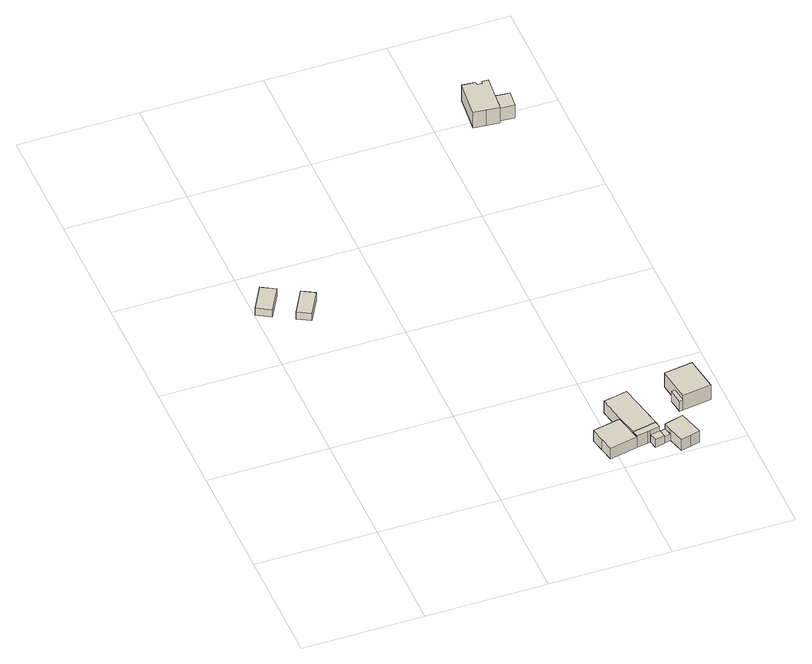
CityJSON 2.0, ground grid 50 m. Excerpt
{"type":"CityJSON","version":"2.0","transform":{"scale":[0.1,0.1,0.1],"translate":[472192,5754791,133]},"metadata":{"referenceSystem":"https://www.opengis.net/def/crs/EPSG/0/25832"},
"CityObjects":{
"building1":{"type":"Building","attributes":{"Gemeindeschluessel":"05711000","BezugspunktDach":"2000","function":"31001_9998","measuredHeight":4.23},"address":[{"country":"Germany","locality":"Bielefeld","thoroughfareNumber":"19","thoroughfareName":"Dissenkamp"}],"geometry":[{"type":"Solid","lod":"1","boundaries":[[[[0,1,2,3]],[[4,5,6,7]],[[4,7,3,2]],[[5,4,2,1]],[[6,5,1,0]],[[7,6,0,3]]]]}]},
"building2":{"type":"Building","attributes":{"Gemeindeschluessel":"05711000","BezugspunktDach":"2000","function":"31001_9998","measuredHeight":4.19},"address":[{"country":"Germany","locality":"Bielefeld","thoroughfareNumber":"19","thoroughfareName":"Dissenkamp"}],"geometry":[{"type":"Solid","lod":"1","boundaries":[[[[8,9,10,11]],[[12,13,14,15]],[[12,15,11,10]],[[13,12,10,9]],[[14,13,9,8]],[[15,14,8,11]]]]}]},
"building3":{"type":"Building","attributes":{"Gemeindeschluessel":"05711000","function":"31001_2100"},"address":[{"country":"Germany","locality":"Bielefeld","thoroughfareNumber":"239","thoroughfareName":"Paderborner Straße"}],"children":["building3-1","building3-2","building3-3","building3-4"]},
"building3-1":{"type":"BuildingPart","attributes":{"BezugspunktDach":"2000","measuredHeight":7.96},"parents":["building3"],"geometry":[{"type":"Solid","lod":"1","boundaries":[[[[16,17,18,19,20,21,22]],[[23,24,25,26,27,28,29]],[[23,29,22,21]],[[24,23,21,20]],[[25,24,20,19]],[[26,25,19,18]],[[27,26,18,17]],[[28,27,17,16]],[[29,28,16,22]]]]}]},
"building3-2":{"type":"BuildingPart","attributes":{"BezugspunktDach":"2000","measuredHeight":6.51},"parents":["building3"],"geometry":[{"type":"Solid","lod":"1","boundaries":[[[[30,31,32,33,34,35,36]],[[37,38,39,24,40,23,41]],[[37,41,36,35]],[[38,37,35,34]],[[39,38,34,33]],[[24,39,33,32]],[[40,24,32,31]],[[23,40,31,30]],[[41,23,30,36]]]]}]},
"building3-3":{"type":"BuildingPart","attributes":{"BezugspunktDach":"2000","measuredHeight":7.86},"address":[{"country":"Germany","locality":"Bielefeld","thoroughfareNumber":"239","thoroughfareName":"Paderborner Straße"}],"parents":["building3"],"geometry":[{"type":"Solid","lod":"1","boundaries":[[[[42,43,44,45,46,47,48,49]],[[50,51,52,41,23,29,28,53]],[[50,53,49,48]],[[51,50,48,47]],[[52,51,47,46]],[[41,52,46,45]],[[23,41,45,44]],[[29,23,44,43]],[[28,29,43,42]],[[53,28,42,49]]]]}]},
"building3-4":{"type":"BuildingPart","attributes":{"BezugspunktDach":"2000","measuredHeight":3.9},"parents":["building3"],"geometry":[{"type":"Solid","lod":"1","boundaries":[[[[54,55,56,57]],[[58,50,53,59]],[[58,59,57,56]],[[50,58,56,55]],[[53,50,55,54]],[[59,53,54,57]]]]}]},
"building4":{"type":"Building","attributes":{"Gemeindeschluessel":"05711000","BezugspunktDach":"2000","function":"51009_1610","measuredHeight":3.24},"address":[{"country":"Germany"}],"geometry":[{"type":"Solid","lod":"1","boundaries":[[[[60,61,62,63]],[[64,65,66,67]],[[64,67,63,62]],[[65,64,62,61]],[[66,65,61,60]],[[67,66,60,63]]]]}]},
"building5":{"type":"Building","attributes":{"Gemeindeschluessel":"05711000","BezugspunktDach":"2000","function":"31001_9998","measuredHeight":7.47},"address":[{"country":"Germany","locality":"Bielefeld","thoroughfareNumber":"239","thoroughfareName":"Paderborner Straße"}],"geometry":[{"type":"Solid","lod":"1","boundaries":[[[[68,69,70,71,72,73,74]],[[75,67,66,76,77,78,79]],[[75,79,74,73]],[[67,75,73,72]],[[66,67,72,71]],[[76,66,71,70]],[[77,76,70,69]],[[78,77,69,68]],[[79,78,68,74]]]]}]},
"building6":{"type":"Building","attributes":{"Gemeindeschluessel":"05711000","function":"31001_1010"},"address":[{"country":"Germany","locality":"Bielefeld","thoroughfareNumber":"239","thoroughfareName":"Paderborner Straße"}],"children":["building6-1","building6-2"]},
"building6-1":{"type":"BuildingPart","attributes":{"BezugspunktDach":"2000","measuredHeight":9.61},"parents":["building6"],"geometry":[{"type":"Solid","lod":"1","boundaries":[[[[80,81,82,83]],[[84,85,86,87]],[[84,87,83,82]],[[85,84,82,81]],[[86,85,81,80]],[[87,86,80,83]]]]}]},
"building6-2":{"type":"BuildingPart","attributes":{"BezugspunktDach":"2000","measuredHeight":5.09},"parents":["building6"],"geometry":[{"type":"Solid","lod":"1","boundaries":[[[[88,89,90,91]],[[92,93,94,84]],[[92,84,91,90]],[[93,92,90,89]],[[94,93,89,88]],[[84,94,88,91]]]]}]},
"building7":{"type":"Building","attributes":{"Gemeindeschluessel":"05711000","function":"31001_1010"},"address":[{"country":"Germany","locality":"Bielefeld","thoroughfareNumber":"19","thoroughfareName":"Dissenkamp"}],"children":["building7-1","building7-2"]},
"building7-1":{"type":"BuildingPart","attributes":{"BezugspunktDach":"2000","measuredHeight":11.16},"parents":["building7"],"geometry":[{"type":"Solid","lod":"1","boundaries":[[[[95,96,97,98,99,100,101,102,103,104,105]],[[106,107,108,109,110,111,112,113,114,115,116]],[[106,116,105,104]],[[107,106,104,103]],[[108,107,103,102]],[[109,108,102,101]],[[110,109,101,100]],[[111,110,100,99]],[[112,111,99,98]],[[113,112,98,97]],[[114,113,97,96]],[[115,114,96,95]],[[116,115,95,105]]]]}]},
"building7-2":{"type":"BuildingPart","attributes":{"BezugspunktDach":"2000","measuredHeight":8.27},"parents":["building7"],"geometry":[{"type":"Solid","lod":"1","boundaries":[[[[117,118,119,120,121]],[[122,110,109,123,124]],[[122,124,121,120]],[[110,122,120,119]],[[109,110,119,118]],[[123,109,118,117]],[[124,123,117,121]]]]}]}
},
"vertices":[
[59,1395,46],[2,1293,46],[60,1260,46],[117,1363,46],[60,1260,9],[2,1293,9],[59,1395,9],[117,1363,9],
[195,1320,46],[138,1217,46],[192,1188,46],[248,1290,46],[192,1188,9],[138,1217,9],[195,1320,9],[248,1290,9],
[1175,134,71],[1135,332,71],[1085,322,71],[1035,312,71],[1057,204,71],[1076,114,71],[1126,124,71],[1076,114,11],[1057,204,11],[1035,312,11],[1085,322,11],[1135,332,11],[1175,134,11],[1126,124,11],
[1076,114,65],[1070,145,65],[1057,204,65],[942,180,65],[954,121,65],[966,62,65],[1082,86,65],[966,62,11],[954,121,11],[942,180,11],[1070,145,11],[1082,86,11],
[1175,134,70],[1126,124,70],[1076,114,70],[1082,86,70],[1131,96,70],[1141,98,70],[1141,97,70],[1181,105,70],[1141,97,11],[1141,98,11],[1131,96,11],[1181,105,11],
[1181,105,50],[1141,97,50],[1148,63,50],[1188,71,50],[1148,63,11],[1188,71,11],
[1205,112,45],[1181,105,45],[1188,71,45],[1214,77,45],[1188,71,13],[1181,105,13],[1205,112,13],[1214,77,13],
[1313,29,70],[1285,133,70],[1245,122,70],[1205,112,70],[1214,77,70],[1233,8,70],[1273,18,70],[1233,8,13],[1245,122,13],[1285,133,13],[1313,29,13],[1273,18,13],
[1417,379,85],[1300,363,85],[1320,219,85],[1438,236,85],[1320,219,12],[1300,363,12],[1417,379,12],[1438,236,12],
[1312,282,63],[1295,280,63],[1304,217,63],[1320,219,63],[1304,217,12],[1295,280,12],[1312,282,12],
[1204,2108,104],[1151,2113,104],[1137,1956,104],[1190,1951,104],[1242,1946,104],[1243,1956,104],[1249,2026,104],[1256,2103,104],[1231,2105,104],[1228,2094,104],[1206,2096,104],[1228,2094,24],[1231,2105,24],[1256,2103,24],[1249,2026,24],[1243,1956,24],[1242,1946,24],[1190,1951,24],[1137,1956,24],[1151,2113,24],[1204,2108,24],[1206,2096,24],
[1311,2021,90],[1249,2026,90],[1243,1956,90],[1305,1951,90],[1308,1986,90],[1305,1951,24],[1311,2021,24],[1308,1986,24]
]}
